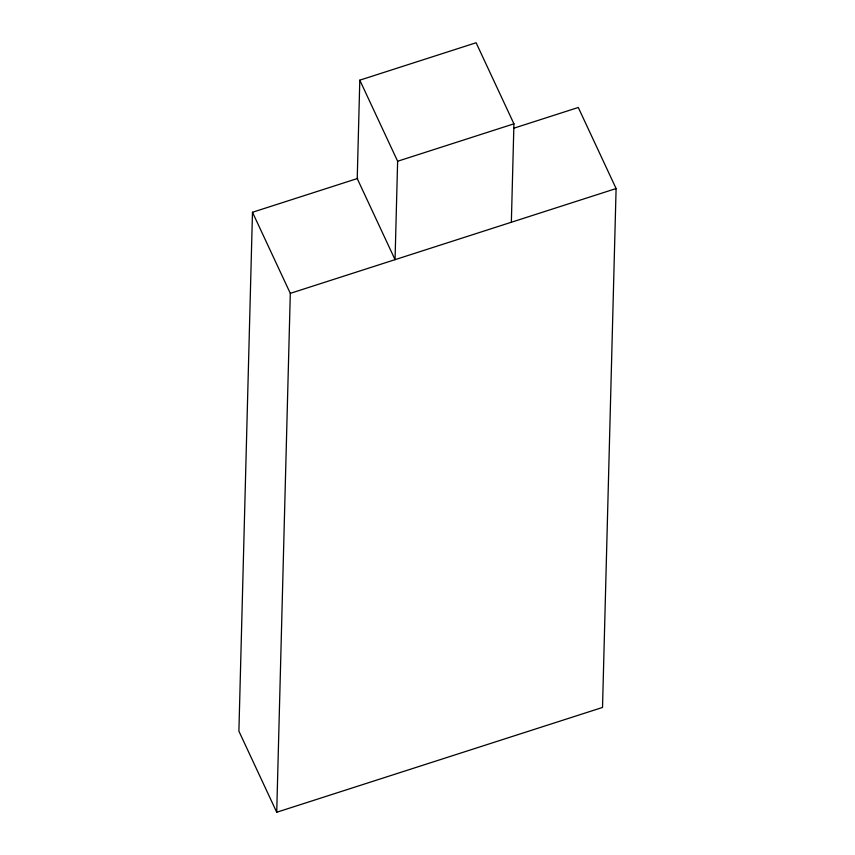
<?xml version="1.0" encoding="UTF-8"?>
<svg xmlns="http://www.w3.org/2000/svg" width="855" height="855" viewBox="0 0 855 855"><rect width="100%" height="100%" fill="white"/><g stroke="black" fill="none" stroke-linecap="round" stroke-linejoin="round"><path stroke-width="1.28" d="M357.7 178.428L252.482 212.275L238.898 731.175L276.721 812.25L602.519 707.448L616.102 188.549L578.279 107.474L513.631 128.271M276.721 812.25L290.305 293.351L252.482 212.275M359.805 80.167L357.23 178.577L395.053 259.653L397.628 161.242L359.805 80.167L476.107 42.75L513.93 123.825L511.354 222.247M397.628 161.242L513.93 123.825M290.305 293.351L616.102 188.549"/></g></svg>
